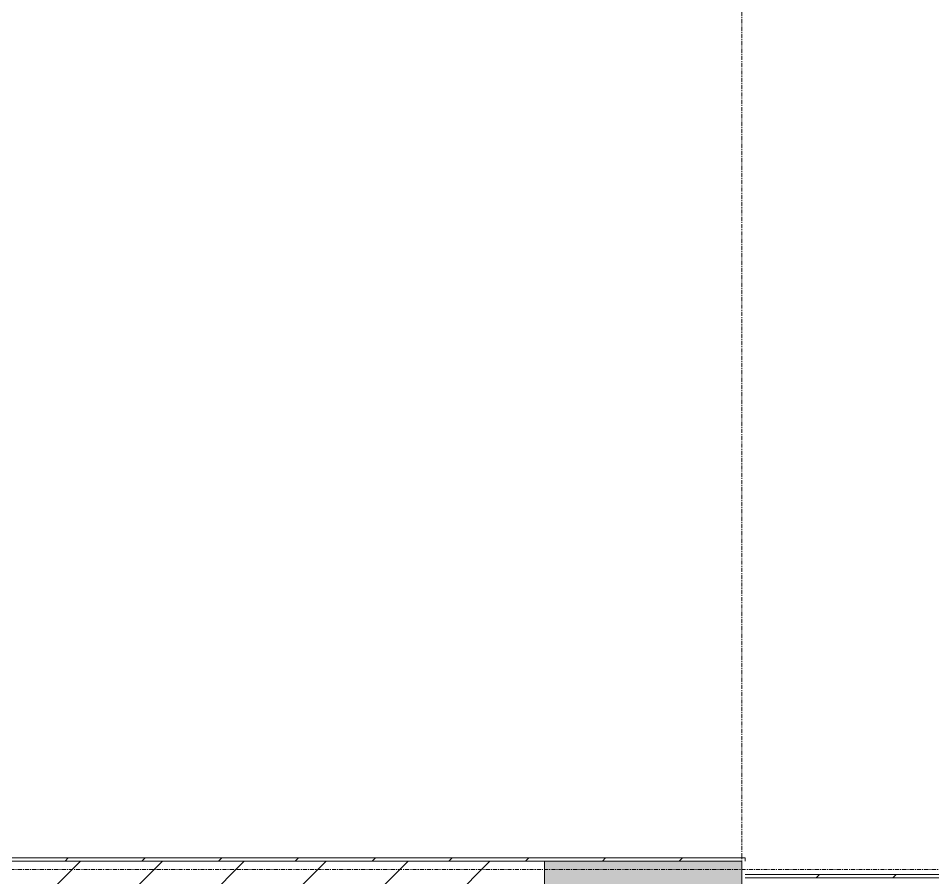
# Model space of a CAD drawing. Header units: millimetres. Extents: x 5359 to 218750, y -16347 to 109893.
# Drawn here: x 46653 to 49432, y 53512 to 56123 of the extents above; entities that cross this region are included whole.
import ezdxf

# ---------------------------------------------------------------- set-up
doc = ezdxf.new("R2010")
doc.units = ezdxf.units.MM
doc.linetypes.add('Grid Line', pattern=[22.225, 12.7, -3.175, 3.175, -3.175])
for name, color, linetype, lineweight in [('0-1', 7, 'Continuous', 5), ('A-WALL-3', 113, 'Continuous', 18), ('A-WALL-PATT-2', 9, 'Continuous', 9), ('A-WALL-PATT-3', 111, 'Continuous', 9), ('I-WALL-1', 53, 'Continuous', 18), ('S-COLS-1', 253, 'Continuous', 5), ('S-COLS-2', 53, 'Continuous', 18), ('S-GRID-1', 1, 'Grid Line', 9)]:
    doc.layers.add(name, color=color, linetype=linetype, lineweight=lineweight)
pattern_1 = [(45, (0, 0), (-116.67262, 116.67262), [])]

# ---------------------------------------------------------------- blocks, each defined once
blk = doc.blocks.new('NCV_TKTC_KET CAU_rvt-1-TKCS_MB ĐỊNH VỊ CỔNG-HÀNG RÀO')
at = {"layer": 'S-COLS-1'}
blk.add_hatch(color=256, dxfattribs=at).paths.add_polyline_path([(48852.6, 53362.3), (48852.6, 53562.3), (48252.6, 53562.3), (48252.6, 53362.3)])
at = {"layer": 'S-COLS-2'}
for p, q in [((48252.6, 53562.3), (48252.6, 53362.3)), ((48852.6, 53562.3), (48252.6, 53562.3)), ((48852.6, 53362.3), (48852.6, 53562.3))]:
    blk.add_line(p, q, dxfattribs=at)
blk = doc.blocks.new('NCV_TKTC_TANG 1_rvt-1-TKCS_MB ĐỊNH VỊ CỔNG-HÀNG RÀO')
at = {"layer": 'A-WALL-PATT-2'}
h = blk.add_hatch(dxfattribs=at)
h.set_pattern_fill('FP_3', color=256, style=0, pattern_type=2)
h.set_pattern_definition(pattern_1)
h.paths.add_polyline_path([(45752.6, 53561.9), (48862.6, 53561.9), (48862.6, 53571.9), (45752.6, 53571.9)])
h = blk.add_hatch(dxfattribs=at)
h.set_pattern_fill('FP_3', color=256, style=0, pattern_type=2)
h.set_pattern_definition(pattern_1)
h.paths.add_polyline_path([(52742.6, 53511.9), (52742.6, 53521.9), (48862.6, 53521.9), (48862.6, 53511.9), (51355.3, 53511.9)])
at = {"layer": 'I-WALL-1'}
for p, q in [((48862.6, 53571.9), (45762.6, 53571.9)), ((48862.6, 53561.9), (48862.6, 53571.9)), ((45752.6, 53561.9), (48852.6, 53561.9)), ((52742.6, 53521.9), (48862.6, 53521.9)), ((48862.6, 53511.9), (52742.6, 53511.9))]:
    blk.add_line(p, q, dxfattribs=at)

msp = doc.modelspace()

# ---------------------------------------------------------------- hatches: boundary and pattern name
at = {"layer": 'A-WALL-PATT-3'}
h = msp.add_hatch(dxfattribs=at)
h.set_pattern_fill('FP_1', color=256, style=0, pattern_type=2)
h.set_pattern_definition([(45, (0, 0), (-124.4508, 124.4508), [])])
h.paths.add_polyline_path([(46252.5, 53362.3), (48252.6, 53362.3), (48252.6, 53562.3), (45752.6, 53562.3), (45752.6, 53362.3), (46152.5, 53362.3)])

# ---------------------------------------------------------------- linework, layer by layer
at = {"layer": 'A-WALL-3'}
for p, q in [((48252.6, 53562.3), (45752.6, 53562.3)), ((48252.6, 53362.3), (48252.6, 53562.3))]:
    msp.add_line(p, q, dxfattribs=at)
at = {"layer": 'S-GRID-1'}
for p, q in [((48852.6, 13102.5), (48852.6, 80482.7)), ((135474.6, 53536.9), (24837.1, 53536.9))]:
    msp.add_line(p, q, dxfattribs=at)

# ---------------------------------------------------------------- block references
at = {"layer": '0-1'}
for name in ['NCV_TKTC_KET CAU_rvt-1-TKCS_MB ĐỊNH VỊ CỔNG-HÀNG RÀO', 'NCV_TKTC_TANG 1_rvt-1-TKCS_MB ĐỊNH VỊ CỔNG-HÀNG RÀO']:
    msp.add_blockref(name, (0, 0), dxfattribs=at)

doc.saveas('drawing.dxf')
